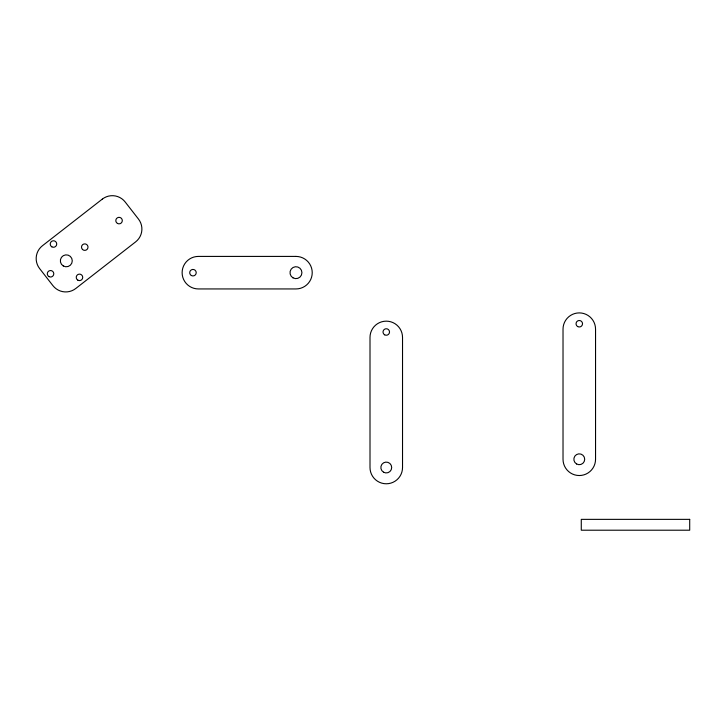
<?xml version="1.0" encoding="UTF-8"?>
<svg xmlns="http://www.w3.org/2000/svg" width="726" height="726" viewBox="0 0 726 726"><rect width="100%" height="100%" fill="white"/><g stroke="black" fill="none" stroke-linecap="round" stroke-linejoin="round"><path stroke-width="1.09" d="M102.321 199.106L42.444 245.733A16.262 16.262 0 0 0 39.603 268.556L52.934 285.663A16.262 16.262 0 0 0 75.758 288.503L135.635 241.876A16.262 16.262 0 0 0 138.466 219.052L125.144 201.946A16.262 16.262 0 0 0 102.321 199.106M295.963 256.414L198.389 256.414A16.262 16.262 0 0 0 182.126 272.677A16.262 16.262 0 0 0 198.389 288.939L295.963 288.939A16.262 16.262 0 0 0 312.225 272.677A16.262 16.262 0 0 0 295.963 256.414M689.7 519.362L581.281 519.362L581.281 530.207L689.7 530.207L689.7 519.362M595.547 459.268L595.547 329.159A16.262 16.262 0 0 0 579.284 312.897A16.262 16.262 0 0 0 563.022 329.159L563.022 459.268A16.262 16.262 0 0 0 579.284 475.53A16.262 16.262 0 0 0 595.547 459.268M402.531 467.517L402.531 337.418A16.262 16.262 0 0 0 386.268 321.155A16.262 16.262 0 0 0 370.006 337.418L370.006 467.517A16.262 16.262 0 0 0 386.268 483.779A16.262 16.262 0 0 0 402.531 467.517M576.571 463.959A5.418 5.418 0 0 0 584.702 459.268A5.418 5.418 0 0 0 576.571 454.567A5.418 5.418 0 0 0 576.571 463.959M577.66 326.555A3.249 3.249 0 0 0 582.533 323.742A3.249 3.249 0 0 0 577.66 320.928A3.249 3.249 0 0 0 577.66 326.555M383.564 472.209A5.418 5.418 0 0 0 391.695 467.517A5.418 5.418 0 0 0 383.564 462.825A5.418 5.418 0 0 0 383.564 472.209M384.644 334.813A3.249 3.249 0 0 0 389.526 331.991A3.249 3.249 0 0 0 384.644 329.177A3.249 3.249 0 0 0 384.644 334.813M191.337 275.499A3.249 3.249 0 0 0 196.22 272.677A3.249 3.249 0 0 0 191.337 269.863A3.249 3.249 0 0 0 191.337 275.499M292.986 277.84A5.962 5.962 0 0 0 301.925 272.677A5.962 5.962 0 0 0 292.986 267.513A5.962 5.962 0 0 0 292.986 277.84M117.43 223.408A3.249 3.249 0 0 0 122.313 220.595A3.249 3.249 0 0 0 117.43 217.773A3.249 3.249 0 0 0 117.43 223.408M77.854 280.172A3.249 3.249 0 0 0 82.728 277.359A3.249 3.249 0 0 0 77.854 274.546A3.249 3.249 0 0 0 77.854 280.172M63.325 265.979A5.962 5.962 0 0 0 72.273 260.815A5.962 5.962 0 0 0 63.325 255.652A5.962 5.962 0 0 0 63.325 265.979M82.465 249.435A3.249 3.249 0 0 0 87.9 247.974A3.249 3.249 0 0 0 83.917 243.99A3.249 3.249 0 0 0 82.465 249.435M51.845 246.831A3.249 3.249 0 0 0 56.728 244.018A3.249 3.249 0 0 0 51.845 241.204A3.249 3.249 0 0 0 51.845 246.831M48.923 276.597A3.249 3.249 0 0 0 53.797 273.784A3.249 3.249 0 0 0 48.923 270.961A3.249 3.249 0 0 0 48.923 276.597"/></g></svg>
